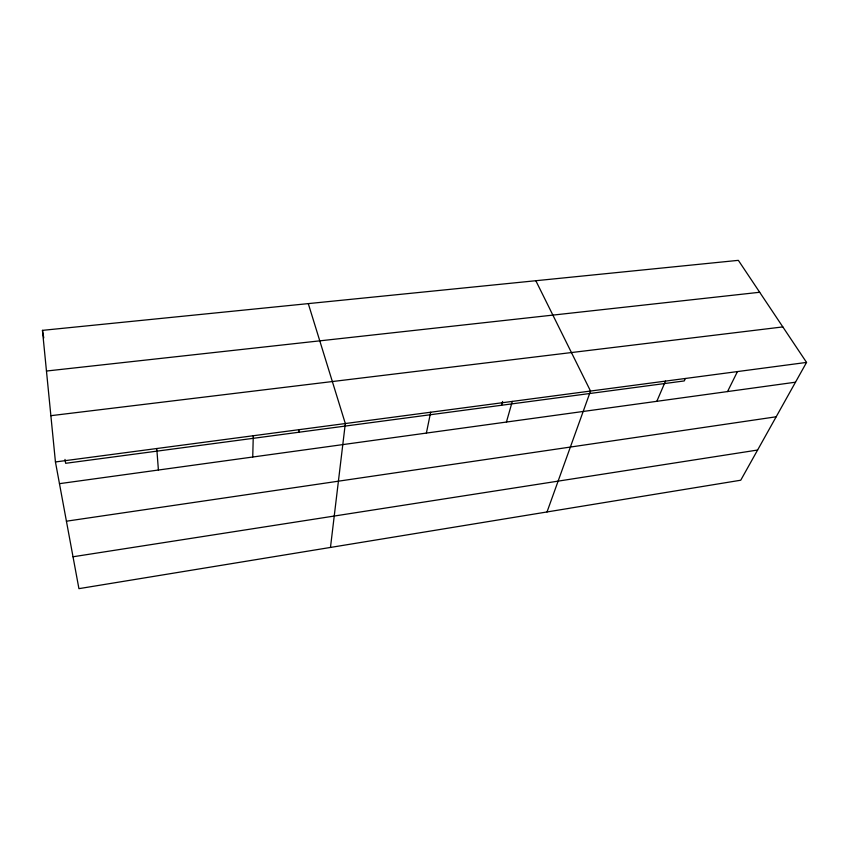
<?xml version="1.0" encoding="UTF-8"?>
<svg xmlns="http://www.w3.org/2000/svg" width="849" height="849" viewBox="0 0 849 849"><rect width="100%" height="100%" fill="white"/><g stroke="black" fill="none" stroke-linecap="round" stroke-linejoin="round"><path stroke-width="1.27" d="M252.737 457.017L253.278 435.728M298.912 432.247L299.103 429.615M330.473 547.435L345.32 423.534L308.283 303.613M426.378 433.086L430.655 412.232M501.547 405.26L502.608 401.428M506.428 422.049L512.308 401.407M547.021 511.958L590.522 391.049L535.825 280.722M656.818 401.312L665.51 381.105M685.345 378.537L684.273 380.925L65.67 463.299L64.98 459.405M727.54 391.569L737.452 371.575M806.55 362.417L740.742 480.216L78.925 588.654L55.44 461.952L42.45 330.357L738.354 260.346L806.55 362.417L55.44 461.952M73.014 556.774L757.605 450.034M66.424 521.201L776.177 416.785M59.462 483.665L795.502 382.199M50.876 415.681L782.831 326.918M46.462 371.034L759.675 292.268M42.45 330.357L43.766 337.87M156.768 448.527L158.402 470.028"/></g></svg>
